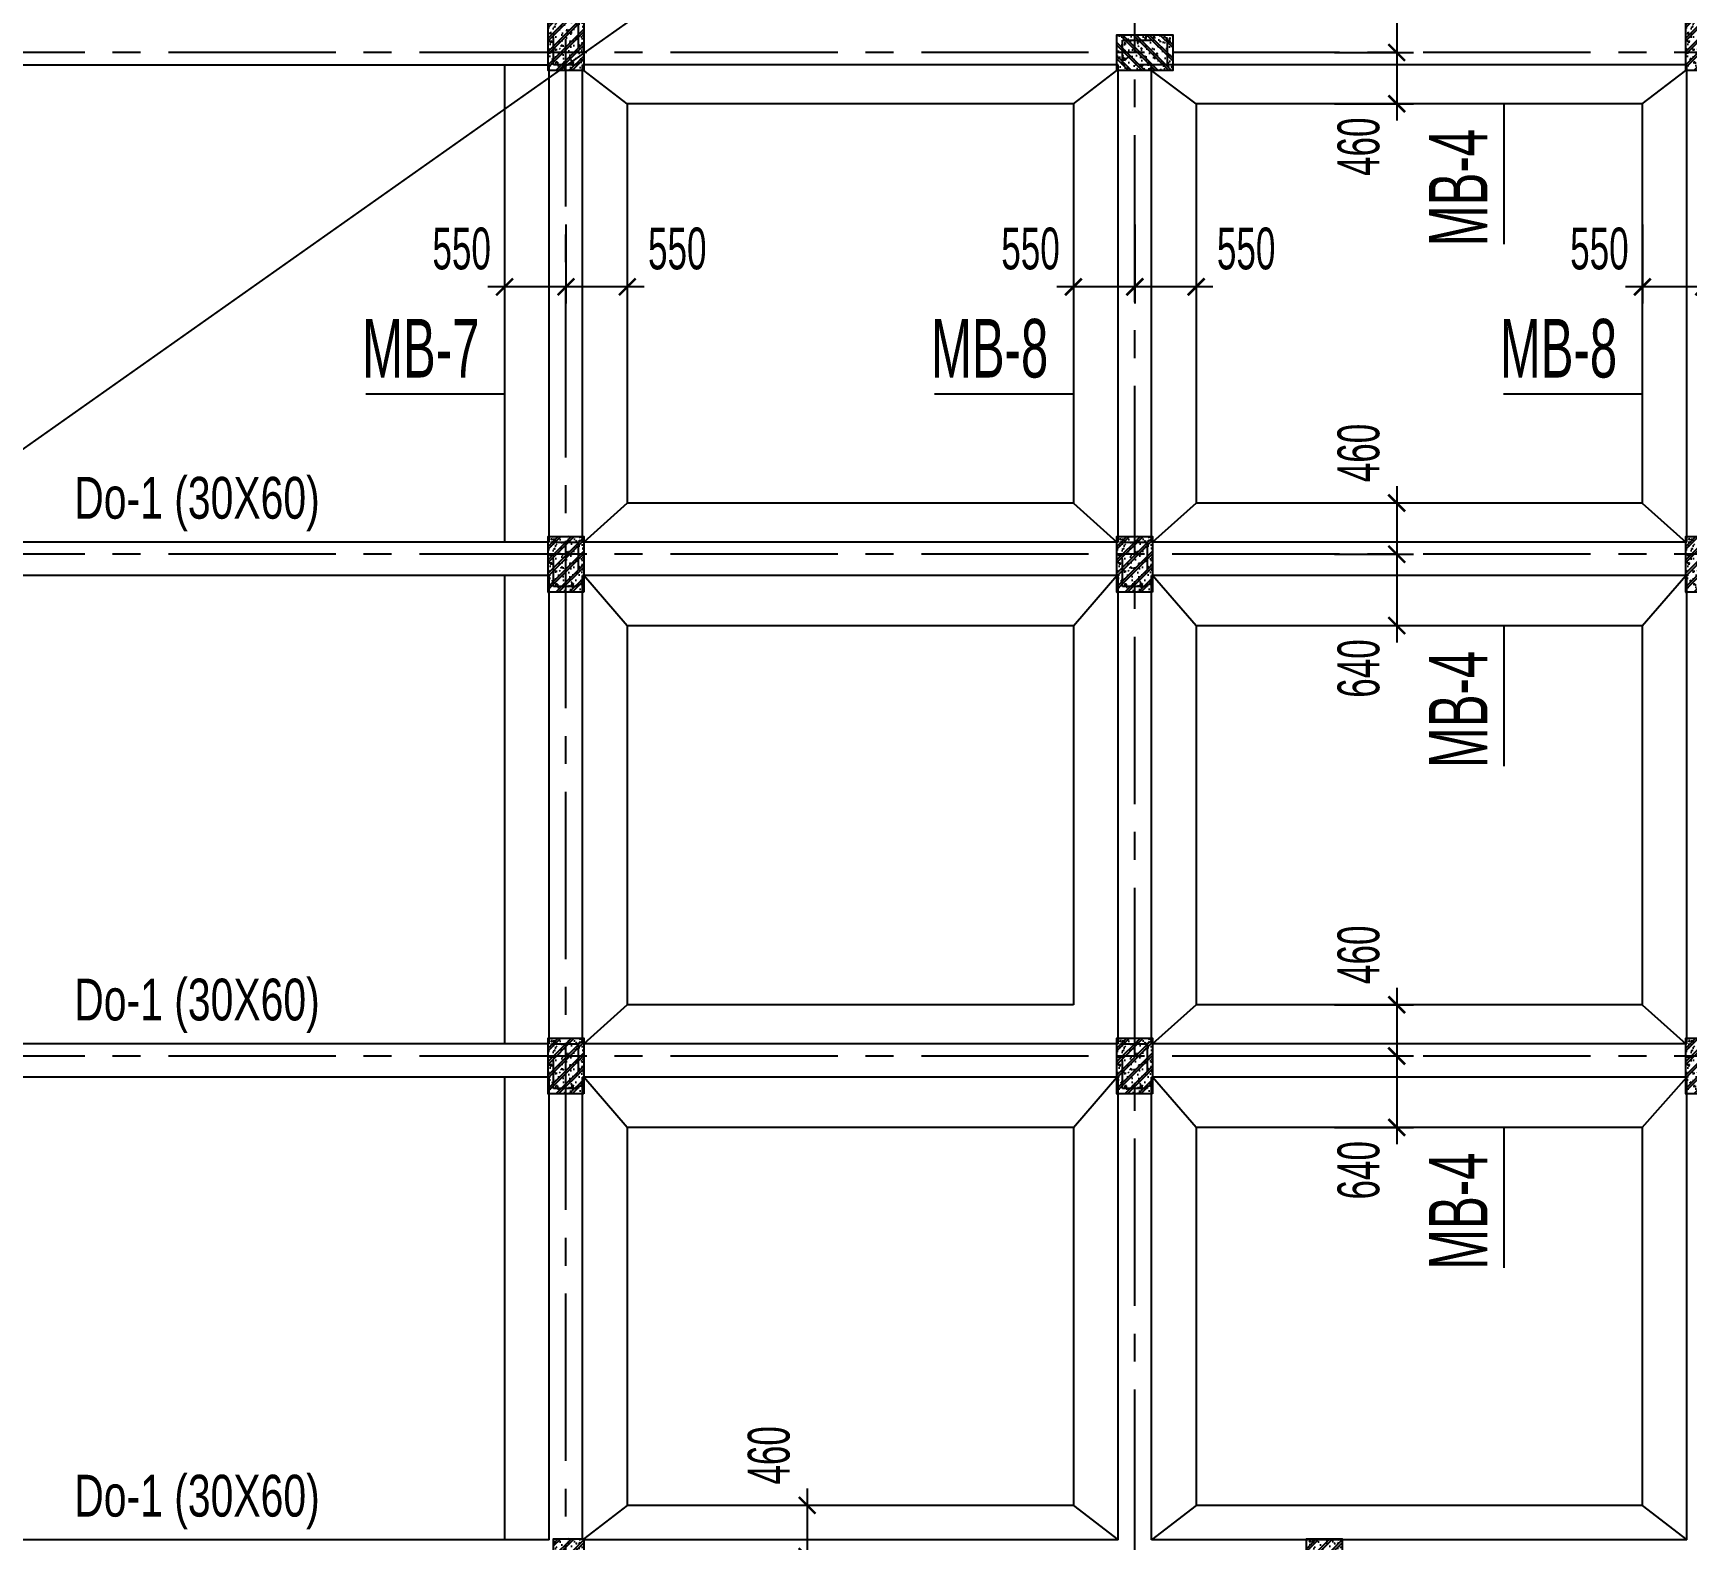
# Model space of a CAD drawing. Header units: millimetres. Extents: x 71 to 1994474, y -338610 to 1053.
# Drawn here: x 1906384 to 1921211, y -232687 to -219172 of the extents above; entities that cross this region are included whole.
import ezdxf
from ezdxf.enums import TextEntityAlignment as Align

# ---------------------------------------------------------------- set-up
doc = ezdxf.new("R2010")
doc.units = ezdxf.units.MM
doc.header["$LTSCALE"] = 1000
doc.header["$MEASUREMENT"] = 0
doc.header["$PDMODE"] = 3
doc.linetypes.add('CENTER2', pattern=[1.125, 0.75, -0.125, 0.125, -0.125])
doc.linetypes.add('HIDDEN', pattern=[0.375, 0.25, -0.125])
doc.layers.get('0').update_dxf_attribs({"linetype": 'CONTINUOUS'})
doc.layers.get('Defpoints').update_dxf_attribs({"linetype": 'CONTINUOUS'})
for name, color, linetype in [('CDC.01.AXIS', 160, 'CENTER2'), ('CDC.02.DIM', 1, 'CONTINUOUS'), ('CDC.03.BORDER', 3, 'CONTINUOUS'), ('CDC.04.HIDDEN', 8, 'HIDDEN'), ('CDC.06.TEXT', 2, 'CONTINUOUS'), ('CDC.09.COLUMN', 4, 'CONTINUOUS'), ('CDC.10.HATCH', 163, 'CONTINUOUS')]:
    doc.layers.add(name, color=color, linetype=linetype)
doc.layers.add('KCS_Plotter', color=11, linetype='CONTINUOUS', plot=False)
doc.styles.add('ARIAL', font='arial.ttf', dxfattribs={"width": 0.6})
doc.dimstyles.new('150', dxfattribs={"dimscale": 150, "dimtxt": 2.5, "dimasz": 1, "dimexe": 1, "dimexo": 0, "dimgap": 1, "dimtad": 1, "dimdec": 0, "dimdsep": 46, "dimtxsty": 'ARIAL', "dimblk": 'ARCHTICK', "dimcen": 1, "dimdle": 1, "dimclrd": 1, "dimclre": 1, "dimclrt": 2, "dimadec": 0, "dimazin": 0, "dimtfac": 0.00072, "dimtdec": 0, "dimtix": 1, "dimtmove": 2, "dimatfit": 3, "dimldrblk": 'ARCHTICK', "dimfxl": 1, "dimtolj": 1, "dimarcsym": 0})

# ---------------------------------------------------------------- blocks, each defined once
blk = doc.blocks.new('_ARCHTICK')
at = {"color": 0, "linetype": 'ByBlock', "const_width": 0.15}
blk.add_lwpolyline([(-0.5, -0.5), (0.5, 0.5)], dxfattribs=at)
blk = doc.blocks.new('*D36')
at = {"layer": 'CDC.02.DIM', "color": 1, "lineweight": -2, "transparency": 16777216}
for p, q in [((1918609, -218557), (1918609, -219497)), ((1918051, -218707), (1918759, -218707)), ((1918051, -219347), (1918759, -219347))]:
    blk.add_line(p, q, dxfattribs=at)
at = {"layer": 'Defpoints', "color": 0, "transparency": 16777216}
for p in [(1918051, -218707), (1918051, -219347), (1918609, -219347)]:
    blk.add_point(p, dxfattribs=at)
at = {"layer": 'CDC.02.DIM', "color": 1, "lineweight": -2, "transparency": 16777216, "xscale": 150, "yscale": 150, "zscale": 150}
for p, rotation in [((1918609, -218707), 90), ((1918609, -219347), 270)]:
    blk.add_blockref('_ARCHTICK', p, dxfattribs=dict(at, rotation=rotation))
at = {"layer": 'CDC.02.DIM', "color": 2, "transparency": 16777216, "insert": (1918268, -218259), "char_height": 375, "attachment_point": 5, "rotation": 90, "style": 'ARIAL'}
blk.add_mtext('\\A1;640', dxfattribs=at)
blk = doc.blocks.new('*D37')
at = {"layer": 'CDC.02.DIM', "color": 1, "lineweight": -2, "transparency": 16777216}
for p, q in [((1918609, -219197), (1918609, -219957)), ((1918051, -219347), (1918759, -219347)), ((1918051, -219807), (1918759, -219807))]:
    blk.add_line(p, q, dxfattribs=at)
at = {"layer": 'Defpoints', "color": 0, "transparency": 16777216}
for p in [(1918051, -219347), (1918051, -219807), (1918609, -219807)]:
    blk.add_point(p, dxfattribs=at)
at = {"layer": 'CDC.02.DIM', "color": 1, "lineweight": -2, "transparency": 16777216, "xscale": 150, "yscale": 150, "zscale": 150}
for p, rotation in [((1918609, -219347), 90), ((1918609, -219807), 270)]:
    blk.add_blockref('_ARCHTICK', p, dxfattribs=dict(at, rotation=rotation))
at = {"layer": 'CDC.02.DIM', "color": 2, "transparency": 16777216, "insert": (1918268, -220192), "char_height": 375, "attachment_point": 5, "rotation": 90, "style": 'ARIAL'}
blk.add_mtext('\\A1;460', dxfattribs=at)
blk = doc.blocks.new('*D38')
at = {"layer": 'CDC.02.DIM', "color": 1, "lineweight": -2, "transparency": 16777216}
for p, q in [((1918609, -223237), (1918609, -223997)), ((1918051, -223387), (1918759, -223387)), ((1918051, -223847), (1918759, -223847))]:
    blk.add_line(p, q, dxfattribs=at)
at = {"layer": 'Defpoints', "color": 0, "transparency": 16777216}
for p in [(1918051, -223387), (1918051, -223847), (1918609, -223847)]:
    blk.add_point(p, dxfattribs=at)
at = {"layer": 'CDC.02.DIM', "color": 1, "lineweight": -2, "transparency": 16777216, "xscale": 150, "yscale": 150, "zscale": 150}
for p, rotation in [((1918609, -223387), 90), ((1918609, -223847), 270)]:
    blk.add_blockref('_ARCHTICK', p, dxfattribs=dict(at, rotation=rotation))
at = {"layer": 'CDC.02.DIM', "color": 2, "transparency": 16777216, "insert": (1918268, -222939), "char_height": 375, "attachment_point": 5, "rotation": 90, "style": 'ARIAL'}
blk.add_mtext('\\A1;460', dxfattribs=at)
blk = doc.blocks.new('*D39')
at = {"layer": 'CDC.02.DIM', "color": 1, "lineweight": -2, "transparency": 16777216}
for p, q in [((1918609, -223697), (1918609, -224637)), ((1918051, -223847), (1918759, -223847)), ((1918051, -224487), (1918759, -224487))]:
    blk.add_line(p, q, dxfattribs=at)
at = {"layer": 'Defpoints', "color": 0, "transparency": 16777216}
for p in [(1918051, -223847), (1918051, -224487), (1918609, -224487)]:
    blk.add_point(p, dxfattribs=at)
at = {"layer": 'CDC.02.DIM', "color": 1, "lineweight": -2, "transparency": 16777216, "xscale": 150, "yscale": 150, "zscale": 150}
for p, rotation in [((1918609, -223847), 90), ((1918609, -224487), 270)]:
    blk.add_blockref('_ARCHTICK', p, dxfattribs=dict(at, rotation=rotation))
at = {"layer": 'CDC.02.DIM', "color": 2, "transparency": 16777216, "insert": (1918268, -224872), "char_height": 375, "attachment_point": 5, "rotation": 90, "style": 'ARIAL'}
blk.add_mtext('\\A1;640', dxfattribs=at)
blk = doc.blocks.new('*D40')
at = {"layer": 'CDC.02.DIM', "color": 1, "lineweight": -2, "transparency": 16777216}
for p, q in [((1918609, -227737), (1918609, -228497)), ((1918051, -227887), (1918759, -227887)), ((1918051, -228347), (1918759, -228347))]:
    blk.add_line(p, q, dxfattribs=at)
at = {"layer": 'Defpoints', "color": 0, "transparency": 16777216}
for p in [(1918051, -227887), (1918051, -228347), (1918609, -228347)]:
    blk.add_point(p, dxfattribs=at)
at = {"layer": 'CDC.02.DIM', "color": 1, "lineweight": -2, "transparency": 16777216, "xscale": 150, "yscale": 150, "zscale": 150}
for p, rotation in [((1918609, -227887), 90), ((1918609, -228347), 270)]:
    blk.add_blockref('_ARCHTICK', p, dxfattribs=dict(at, rotation=rotation))
at = {"layer": 'CDC.02.DIM', "color": 2, "transparency": 16777216, "insert": (1918268, -227439), "char_height": 375, "attachment_point": 5, "rotation": 90, "style": 'ARIAL'}
blk.add_mtext('\\A1;460', dxfattribs=at)
blk = doc.blocks.new('*D41')
at = {"layer": 'CDC.02.DIM', "color": 1, "lineweight": -2, "transparency": 16777216}
for p, q in [((1918609, -228197), (1918609, -229137)), ((1918051, -228347), (1918759, -228347)), ((1918051, -228987), (1918759, -228987))]:
    blk.add_line(p, q, dxfattribs=at)
at = {"layer": 'Defpoints', "color": 0, "transparency": 16777216}
for p in [(1918051, -228347), (1918051, -228987), (1918609, -228987)]:
    blk.add_point(p, dxfattribs=at)
at = {"layer": 'CDC.02.DIM', "color": 1, "lineweight": -2, "transparency": 16777216, "xscale": 150, "yscale": 150, "zscale": 150}
for p, rotation in [((1918609, -228347), 90), ((1918609, -228987), 270)]:
    blk.add_blockref('_ARCHTICK', p, dxfattribs=dict(at, rotation=rotation))
at = {"layer": 'CDC.02.DIM', "color": 2, "transparency": 16777216, "insert": (1918268, -229372), "char_height": 375, "attachment_point": 5, "rotation": 90, "style": 'ARIAL'}
blk.add_mtext('\\A1;640', dxfattribs=at)
blk = doc.blocks.new('*D42')
at = {"layer": 'CDC.02.DIM', "color": 1, "lineweight": -2, "transparency": 16777216}
for p, q in [((1913323, -232227), (1913323, -232987)), ((1912764, -232377), (1913473, -232377)), ((1912764, -232837), (1913473, -232837))]:
    blk.add_line(p, q, dxfattribs=at)
at = {"layer": 'Defpoints', "color": 0, "transparency": 16777216}
for p in [(1912764, -232377), (1912764, -232837), (1913323, -232837)]:
    blk.add_point(p, dxfattribs=at)
at = {"layer": 'CDC.02.DIM', "color": 1, "lineweight": -2, "transparency": 16777216, "xscale": 150, "yscale": 150, "zscale": 150}
for p, rotation in [((1913323, -232377), 90), ((1913323, -232837), 270)]:
    blk.add_blockref('_ARCHTICK', p, dxfattribs=dict(at, rotation=rotation))
at = {"layer": 'CDC.02.DIM', "color": 2, "transparency": 16777216, "insert": (1912981, -231929), "char_height": 375, "attachment_point": 5, "rotation": 90, "style": 'ARIAL'}
blk.add_mtext('\\A1;460', dxfattribs=at)
blk = doc.blocks.new('*D43')
at = {"layer": 'CDC.02.DIM', "color": 1, "lineweight": -2, "transparency": 16777216}
for p, q in [((1913323, -232687), (1913323, -233627)), ((1912764, -232837), (1913473, -232837)), ((1912764, -233477), (1913473, -233477))]:
    blk.add_line(p, q, dxfattribs=at)
at = {"layer": 'Defpoints', "color": 0, "transparency": 16777216}
for p in [(1912764, -232837), (1912764, -233477), (1913323, -233477)]:
    blk.add_point(p, dxfattribs=at)
at = {"layer": 'CDC.02.DIM', "color": 1, "lineweight": -2, "transparency": 16777216, "xscale": 150, "yscale": 150, "zscale": 150}
for p, rotation in [((1913323, -232837), 90), ((1913323, -233477), 270)]:
    blk.add_blockref('_ARCHTICK', p, dxfattribs=dict(at, rotation=rotation))
at = {"layer": 'CDC.02.DIM', "color": 2, "transparency": 16777216, "insert": (1912981, -233862), "char_height": 375, "attachment_point": 5, "rotation": 90, "style": 'ARIAL'}
blk.add_mtext('\\A1;640', dxfattribs=at)
blk = doc.blocks.new('*D56')
at = {"layer": 'CDC.02.DIM', "color": 1, "lineweight": -2, "transparency": 16777216}
for p, q in [((1911161, -220890), (1911161, -221599)), ((1911711, -220890), (1911711, -221599)), ((1911861, -221449), (1911011, -221449))]:
    blk.add_line(p, q, dxfattribs=at)
at = {"layer": 'Defpoints', "color": 0, "transparency": 16777216}
for p in [(1911161, -220890), (1911711, -220890), (1911161, -221449)]:
    blk.add_point(p, dxfattribs=at)
at = {"layer": 'CDC.02.DIM', "color": 1, "lineweight": -2, "transparency": 16777216, "xscale": 150, "yscale": 150, "zscale": 150, "rotation": 180}
blk.add_blockref('_ARCHTICK', (1911161, -221449), dxfattribs=at)
at = {"layer": 'CDC.02.DIM', "color": 1, "lineweight": -2, "transparency": 16777216, "xscale": 150, "yscale": 150, "zscale": 150}
blk.add_blockref('_ARCHTICK', (1911711, -221449), dxfattribs=at)
at = {"layer": 'CDC.02.DIM', "color": 2, "transparency": 16777216, "insert": (1912159, -221107), "char_height": 375, "attachment_point": 5, "style": 'ARIAL'}
blk.add_mtext('\\A1;550', dxfattribs=at)
blk = doc.blocks.new('*D57')
at = {"layer": 'CDC.02.DIM', "color": 1, "lineweight": -2, "transparency": 16777216}
for p, q in [((1910611, -220890), (1910611, -221599)), ((1911161, -220890), (1911161, -221599)), ((1911311, -221449), (1910461, -221449))]:
    blk.add_line(p, q, dxfattribs=at)
at = {"layer": 'Defpoints', "color": 0, "transparency": 16777216}
for p in [(1910611, -220890), (1911161, -220890), (1910611, -221449)]:
    blk.add_point(p, dxfattribs=at)
at = {"layer": 'CDC.02.DIM', "color": 1, "lineweight": -2, "transparency": 16777216, "xscale": 150, "yscale": 150, "zscale": 150, "rotation": 180}
blk.add_blockref('_ARCHTICK', (1910611, -221449), dxfattribs=at)
at = {"layer": 'CDC.02.DIM', "color": 1, "lineweight": -2, "transparency": 16777216, "xscale": 150, "yscale": 150, "zscale": 150}
blk.add_blockref('_ARCHTICK', (1911161, -221449), dxfattribs=at)
at = {"layer": 'CDC.02.DIM', "color": 2, "transparency": 16777216, "insert": (1910226, -221107), "char_height": 375, "attachment_point": 5, "style": 'ARIAL'}
blk.add_mtext('\\A1;550', dxfattribs=at)
blk = doc.blocks.new('*D58')
at = {"layer": 'CDC.02.DIM', "color": 1, "lineweight": -2, "transparency": 16777216}
for p, q in [((1916261, -220890), (1916261, -221599)), ((1916811, -220890), (1916811, -221599)), ((1916961, -221449), (1916111, -221449))]:
    blk.add_line(p, q, dxfattribs=at)
at = {"layer": 'Defpoints', "color": 0, "transparency": 16777216}
for p in [(1916261, -220890), (1916811, -220890), (1916261, -221449)]:
    blk.add_point(p, dxfattribs=at)
at = {"layer": 'CDC.02.DIM', "color": 1, "lineweight": -2, "transparency": 16777216, "xscale": 150, "yscale": 150, "zscale": 150, "rotation": 180}
blk.add_blockref('_ARCHTICK', (1916261, -221449), dxfattribs=at)
at = {"layer": 'CDC.02.DIM', "color": 1, "lineweight": -2, "transparency": 16777216, "xscale": 150, "yscale": 150, "zscale": 150}
blk.add_blockref('_ARCHTICK', (1916811, -221449), dxfattribs=at)
at = {"layer": 'CDC.02.DIM', "color": 2, "transparency": 16777216, "insert": (1917259, -221107), "char_height": 375, "attachment_point": 5, "style": 'ARIAL'}
blk.add_mtext('\\A1;550', dxfattribs=at)
blk = doc.blocks.new('*D59')
at = {"layer": 'CDC.02.DIM', "color": 1, "lineweight": -2, "transparency": 16777216}
for p, q in [((1915711, -220890), (1915711, -221599)), ((1916261, -220890), (1916261, -221599)), ((1916411, -221449), (1915561, -221449))]:
    blk.add_line(p, q, dxfattribs=at)
at = {"layer": 'Defpoints', "color": 0, "transparency": 16777216}
for p in [(1915711, -220890), (1916261, -220890), (1915711, -221449)]:
    blk.add_point(p, dxfattribs=at)
at = {"layer": 'CDC.02.DIM', "color": 1, "lineweight": -2, "transparency": 16777216, "xscale": 150, "yscale": 150, "zscale": 150, "rotation": 180}
blk.add_blockref('_ARCHTICK', (1915711, -221449), dxfattribs=at)
at = {"layer": 'CDC.02.DIM', "color": 1, "lineweight": -2, "transparency": 16777216, "xscale": 150, "yscale": 150, "zscale": 150}
blk.add_blockref('_ARCHTICK', (1916261, -221449), dxfattribs=at)
at = {"layer": 'CDC.02.DIM', "color": 2, "transparency": 16777216, "insert": (1915326, -221107), "char_height": 375, "attachment_point": 5, "style": 'ARIAL'}
blk.add_mtext('\\A1;550', dxfattribs=at)
blk = doc.blocks.new('*D60')
at = {"layer": 'CDC.02.DIM', "color": 1, "lineweight": -2, "transparency": 16777216}
for p, q in [((1921361, -220890), (1921361, -221599)), ((1921911, -220890), (1921911, -221599)), ((1922061, -221449), (1921211, -221449))]:
    blk.add_line(p, q, dxfattribs=at)
at = {"layer": 'Defpoints', "color": 0, "transparency": 16777216}
for p in [(1921361, -220890), (1921911, -220890), (1921361, -221449)]:
    blk.add_point(p, dxfattribs=at)
at = {"layer": 'CDC.02.DIM', "color": 1, "lineweight": -2, "transparency": 16777216, "xscale": 150, "yscale": 150, "zscale": 150, "rotation": 180}
blk.add_blockref('_ARCHTICK', (1921361, -221449), dxfattribs=at)
at = {"layer": 'CDC.02.DIM', "color": 1, "lineweight": -2, "transparency": 16777216, "xscale": 150, "yscale": 150, "zscale": 150}
blk.add_blockref('_ARCHTICK', (1921911, -221449), dxfattribs=at)
at = {"layer": 'CDC.02.DIM', "color": 2, "transparency": 16777216, "insert": (1922359, -221107), "char_height": 375, "attachment_point": 5, "style": 'ARIAL'}
blk.add_mtext('\\A1;550', dxfattribs=at)
blk = doc.blocks.new('*D61')
at = {"layer": 'CDC.02.DIM', "color": 1, "lineweight": -2, "transparency": 16777216}
for p, q in [((1920811, -220890), (1920811, -221599)), ((1921361, -220890), (1921361, -221599)), ((1921511, -221449), (1920661, -221449))]:
    blk.add_line(p, q, dxfattribs=at)
at = {"layer": 'Defpoints', "color": 0, "transparency": 16777216}
for p in [(1920811, -220890), (1921361, -220890), (1920811, -221449)]:
    blk.add_point(p, dxfattribs=at)
at = {"layer": 'CDC.02.DIM', "color": 1, "lineweight": -2, "transparency": 16777216, "xscale": 150, "yscale": 150, "zscale": 150, "rotation": 180}
blk.add_blockref('_ARCHTICK', (1920811, -221449), dxfattribs=at)
at = {"layer": 'CDC.02.DIM', "color": 1, "lineweight": -2, "transparency": 16777216, "xscale": 150, "yscale": 150, "zscale": 150}
blk.add_blockref('_ARCHTICK', (1921361, -221449), dxfattribs=at)
at = {"layer": 'CDC.02.DIM', "color": 2, "transparency": 16777216, "insert": (1920426, -221107), "char_height": 375, "attachment_point": 5, "style": 'ARIAL'}
blk.add_mtext('\\A1;550', dxfattribs=at)

msp = doc.modelspace()

# ---------------------------------------------------------------- hatches: boundary and pattern name
at = {"layer": 'CDC.10.HATCH'}
h = msp.add_hatch(dxfattribs=at)
h.set_pattern_fill('1BETONG2-BOP', color=256, scale=20, angle=90, style=0, pattern_type=2)
h.set_pattern_definition([(140, (25622.73, -375305.18), (12.550427, 143.4520365), [15, -165]), (85, (25622.73, -375305.18), (-150.438427, -27.750267), [12, -132]), (190.4514, (25623.78, -375293.22), (-137.887908, 115.701876), [12.748038, -140.228422]), (136.1842, (25582.73, -375305.18), (33.103803, 213.44821), [22.5, -247.5]), (186.6356, (25585.49, -375287.39), (-194.823574, 186.93254), [19.122058, -210.3426]), (81.1842, (25582.73, -375305.18), (-194.82372, 186.93239), [18, -198]), (111, (25592.73, -375285.18), (80.523778, 119.3814104), [15, -165]), (316, (25592.73, -375285.18), (73.107962, 134.376424), [12, -132]), (161.4514, (25599.44, -375275.23), (-64.506099, 168.044526), [12.748038, -140.228422]), (157.5, (25622.73, -375305.175), (-58.8748924, -31.1832367), [0, -130.4, 0, -134, 0, -132.5]), (94.5, (25622.73, -375305.175), (-76.0206377, 56.6701848), [0, -76.4, 0, -127.4, 0, -50.5]), (57.5, (25622.73, -375349.775), (4.5109743, 106.7644872), [0, -50, 0, -156, 0, -207]), (47.5, (25622.73, -375369.775), (-20.0209965, 116.637234), [0, -65, 0, -103.6, 0, -147]), (45, (25622.73, -375305.175), (-60.1040764, 60.1040764), []), (45, (25598.23, -375305.175), (-60.1040764, 60.1040764), [])])
h.paths.add_polyline_path([(1911320.5, -219007.5), (1911000.5, -219007.5), (1911000.5, -219507.5), (1911320.5, -219507.5)])
h = msp.add_hatch(dxfattribs=at)
h.set_pattern_fill('1BETONG2-BOP', color=256, scale=20, angle=90, style=0, pattern_type=2)
h.set_pattern_definition([(140, (35822.73, -375305.18), (12.550427, 143.4520365), [15, -165]), (85, (35822.73, -375305.18), (-150.438427, -27.750267), [12, -132]), (190.4514, (35823.78, -375293.22), (-137.887908, 115.701876), [12.748038, -140.228422]), (136.1842, (35782.73, -375305.18), (33.103803, 213.44821), [22.5, -247.5]), (186.6356, (35785.49, -375287.39), (-194.823574, 186.93254), [19.122058, -210.3426]), (81.1842, (35782.73, -375305.18), (-194.82372, 186.93239), [18, -198]), (111, (35792.73, -375285.18), (80.523778, 119.3814104), [15, -165]), (316, (35792.73, -375285.18), (73.107962, 134.376424), [12, -132]), (161.4514, (35799.44, -375275.23), (-64.506099, 168.044526), [12.748038, -140.228422]), (157.5, (35822.73, -375305.175), (-58.8748924, -31.1832367), [0, -130.4, 0, -134, 0, -132.5]), (94.5, (35822.73, -375305.175), (-76.0206377, 56.6701848), [0, -76.4, 0, -127.4, 0, -50.5]), (57.5, (35822.73, -375349.775), (4.5109743, 106.7644872), [0, -50, 0, -156, 0, -207]), (47.5, (35822.73, -375369.775), (-20.0209965, 116.637234), [0, -65, 0, -103.6, 0, -147]), (45, (35822.73, -375305.175), (-60.1040764, 60.1040764), []), (45, (35798.23, -375305.175), (-60.1040764, 60.1040764), [])])
h.paths.add_polyline_path([(1921520.5, -219007.5), (1921200.5, -219007.5), (1921200.5, -219507.5), (1921520.5, -219507.5)])
h = msp.add_hatch(dxfattribs=at)
h.set_pattern_fill('1BETONG2-BOP', color=256, scale=20, style=0, pattern_type=2)
h.set_pattern_definition([(50, (1760302.83, 1666190.33), (143.4520365, -12.550427), [15, -165]), (355, (1760302.83, 1666190.33), (-27.750267, 150.438427), [12, -132]), (100.4514, (1760314.79, 1666189.28), (115.701876, 137.887908), [12.748038, -140.228422]), (46.1842, (1760302.83, 1666230.33), (213.44821, -33.103803), [22.5, -247.5]), (96.6356, (1760320.62, 1666227.57), (186.93254, 194.823574), [19.122058, -210.3426]), (351.1842, (1760302.83, 1666230.33), (186.93239, 194.82372), [18, -198]), (21, (1760322.83, 1666220.33), (119.3814104, -80.523778), [15, -165]), (226, (1760322.83, 1666220.33), (134.376424, -73.107962), [12, -132]), (71.4514, (1760332.78, 1666213.62), (168.044526, 64.506099), [12.748038, -140.228422]), (67.5, (1760302.834, 1666190.327), (-31.1832367, 58.8748924), [0, -130.4, 0, -134, 0, -132.5]), (4.5, (1760302.834, 1666190.33), (56.6701848, 76.0206377), [0, -76.4, 0, -127.4, 0, -50.5]), (327.5, (1760258.234, 1666190.33), (106.7644872, -4.5109743), [0, -50, 0, -156, 0, -207]), (317.5, (1760238.23, 1666190.33), (116.637234, 20.0209965), [0, -65, 0, -103.6, 0, -147]), (315, (1760302.83, 1666190.33), (60.1040764, 60.1040764), []), (315, (1760302.83, 1666214.83), (60.1040764, 60.1040764), [])])
h.paths.add_polyline_path([(1916600.5, -219507.5), (1916600.5, -219187.5), (1916100.5, -219187.5), (1916100.5, -219507.5)])
h = msp.add_hatch(dxfattribs=at)
h.set_pattern_fill('1BETONG2-BOP', color=256, scale=20, angle=90, style=0, pattern_type=2)
h.set_pattern_definition([(140, (25622.73, -379985.18), (12.550427, 143.4520365), [15, -165]), (85, (25622.73, -379985.18), (-150.438427, -27.750267), [12, -132]), (190.4514, (25623.78, -379973.22), (-137.887908, 115.701876), [12.748038, -140.228422]), (136.1842, (25582.73, -379985.18), (33.103803, 213.44821), [22.5, -247.5]), (186.6356, (25585.49, -379967.39), (-194.823574, 186.93254), [19.122058, -210.3426]), (81.1842, (25582.73, -379985.18), (-194.82372, 186.93239), [18, -198]), (111, (25592.73, -379965.18), (80.523778, 119.3814104), [15, -165]), (316, (25592.73, -379965.18), (73.107962, 134.376424), [12, -132]), (161.4514, (25599.44, -379955.23), (-64.506099, 168.044526), [12.748038, -140.228422]), (157.5, (25622.73, -379985.175), (-58.8748924, -31.1832367), [0, -130.4, 0, -134, 0, -132.5]), (94.5, (25622.73, -379985.175), (-76.0206377, 56.6701848), [0, -76.4, 0, -127.4, 0, -50.5]), (57.5, (25622.73, -380029.775), (4.5109743, 106.7644872), [0, -50, 0, -156, 0, -207]), (47.5, (25622.73, -380049.775), (-20.0209965, 116.637234), [0, -65, 0, -103.6, 0, -147]), (45, (25622.73, -379985.175), (-60.1040764, 60.1040764), []), (45, (25598.23, -379985.175), (-60.1040764, 60.1040764), [])])
h.paths.add_polyline_path([(1911320.5, -223687.5), (1911000.5, -223687.5), (1911000.5, -224187.5), (1911320.5, -224187.5)])
h = msp.add_hatch(dxfattribs=at)
h.set_pattern_fill('1BETONG2-BOP', color=256, scale=20, angle=90, style=0, pattern_type=2)
h.set_pattern_definition([(140, (30722.73, -379985.18), (12.550427, 143.4520365), [15, -165]), (85, (30722.73, -379985.18), (-150.438427, -27.750267), [12, -132]), (190.4514, (30723.78, -379973.22), (-137.887908, 115.701876), [12.748038, -140.228422]), (136.1842, (30682.73, -379985.18), (33.103803, 213.44821), [22.5, -247.5]), (186.6356, (30685.49, -379967.39), (-194.823574, 186.93254), [19.122058, -210.3426]), (81.1842, (30682.73, -379985.18), (-194.82372, 186.93239), [18, -198]), (111, (30692.73, -379965.18), (80.523778, 119.3814104), [15, -165]), (316, (30692.73, -379965.18), (73.107962, 134.376424), [12, -132]), (161.4514, (30699.44, -379955.23), (-64.506099, 168.044526), [12.748038, -140.228422]), (157.5, (30722.73, -379985.175), (-58.8748924, -31.1832367), [0, -130.4, 0, -134, 0, -132.5]), (94.5, (30722.73, -379985.175), (-76.0206377, 56.6701848), [0, -76.4, 0, -127.4, 0, -50.5]), (57.5, (30722.73, -380029.775), (4.5109743, 106.7644872), [0, -50, 0, -156, 0, -207]), (47.5, (30722.73, -380049.775), (-20.0209965, 116.637234), [0, -65, 0, -103.6, 0, -147]), (45, (30722.73, -379985.175), (-60.1040764, 60.1040764), []), (45, (30698.23, -379985.175), (-60.1040764, 60.1040764), [])])
h.paths.add_polyline_path([(1916420.5, -223687.5), (1916100.5, -223687.5), (1916100.5, -224187.5), (1916420.5, -224187.5)])
h = msp.add_hatch(dxfattribs=at)
h.set_pattern_fill('1BETONG2-BOP', color=256, scale=20, angle=90, style=0, pattern_type=2)
h.set_pattern_definition([(140, (35822.73, -379985.18), (12.550427, 143.4520365), [15, -165]), (85, (35822.73, -379985.18), (-150.438427, -27.750267), [12, -132]), (190.4514, (35823.78, -379973.22), (-137.887908, 115.701876), [12.748038, -140.228422]), (136.1842, (35782.73, -379985.18), (33.103803, 213.44821), [22.5, -247.5]), (186.6356, (35785.49, -379967.39), (-194.823574, 186.93254), [19.122058, -210.3426]), (81.1842, (35782.73, -379985.18), (-194.82372, 186.93239), [18, -198]), (111, (35792.73, -379965.18), (80.523778, 119.3814104), [15, -165]), (316, (35792.73, -379965.18), (73.107962, 134.376424), [12, -132]), (161.4514, (35799.44, -379955.23), (-64.506099, 168.044526), [12.748038, -140.228422]), (157.5, (35822.73, -379985.175), (-58.8748924, -31.1832367), [0, -130.4, 0, -134, 0, -132.5]), (94.5, (35822.73, -379985.175), (-76.0206377, 56.6701848), [0, -76.4, 0, -127.4, 0, -50.5]), (57.5, (35822.73, -380029.775), (4.5109743, 106.7644872), [0, -50, 0, -156, 0, -207]), (47.5, (35822.73, -380049.775), (-20.0209965, 116.637234), [0, -65, 0, -103.6, 0, -147]), (45, (35822.73, -379985.175), (-60.1040764, 60.1040764), []), (45, (35798.23, -379985.175), (-60.1040764, 60.1040764), [])])
h.paths.add_polyline_path([(1921520.5, -223687.5), (1921200.5, -223687.5), (1921200.5, -224187.5), (1921520.5, -224187.5)])
h = msp.add_hatch(dxfattribs=at)
h.set_pattern_fill('1BETONG2-BOP', color=256, scale=20, angle=90, style=0, pattern_type=2)
h.set_pattern_definition([(140, (25622.73, -384485.18), (12.550427, 143.4520365), [15, -165]), (85, (25622.73, -384485.18), (-150.438427, -27.750267), [12, -132]), (190.4514, (25623.78, -384473.22), (-137.887908, 115.701876), [12.748038, -140.228422]), (136.1842, (25582.73, -384485.18), (33.103803, 213.44821), [22.5, -247.5]), (186.6356, (25585.49, -384467.39), (-194.823574, 186.93254), [19.122058, -210.3426]), (81.1842, (25582.73, -384485.18), (-194.82372, 186.93239), [18, -198]), (111, (25592.73, -384465.18), (80.523778, 119.3814104), [15, -165]), (316, (25592.73, -384465.18), (73.107962, 134.376424), [12, -132]), (161.4514, (25599.44, -384455.23), (-64.506099, 168.044526), [12.748038, -140.228422]), (157.5, (25622.73, -384485.175), (-58.8748924, -31.1832367), [0, -130.4, 0, -134, 0, -132.5]), (94.5, (25622.73, -384485.175), (-76.0206377, 56.6701848), [0, -76.4, 0, -127.4, 0, -50.5]), (57.5, (25622.73, -384529.775), (4.5109743, 106.7644872), [0, -50, 0, -156, 0, -207]), (47.5, (25622.73, -384549.775), (-20.0209965, 116.637234), [0, -65, 0, -103.6, 0, -147]), (45, (25622.73, -384485.175), (-60.1040764, 60.1040764), []), (45, (25598.23, -384485.175), (-60.1040764, 60.1040764), [])])
h.paths.add_polyline_path([(1911320.5, -228187.5), (1911000.5, -228187.5), (1911000.5, -228687.5), (1911320.5, -228687.5)])
h = msp.add_hatch(dxfattribs=at)
h.set_pattern_fill('1BETONG2-BOP', color=256, scale=20, angle=90, style=0, pattern_type=2)
h.set_pattern_definition([(140, (30722.73, -384485.18), (12.550427, 143.4520365), [15, -165]), (85, (30722.73, -384485.18), (-150.438427, -27.750267), [12, -132]), (190.4514, (30723.78, -384473.22), (-137.887908, 115.701876), [12.748038, -140.228422]), (136.1842, (30682.73, -384485.18), (33.103803, 213.44821), [22.5, -247.5]), (186.6356, (30685.49, -384467.39), (-194.823574, 186.93254), [19.122058, -210.3426]), (81.1842, (30682.73, -384485.18), (-194.82372, 186.93239), [18, -198]), (111, (30692.73, -384465.18), (80.523778, 119.3814104), [15, -165]), (316, (30692.73, -384465.18), (73.107962, 134.376424), [12, -132]), (161.4514, (30699.44, -384455.23), (-64.506099, 168.044526), [12.748038, -140.228422]), (157.5, (30722.73, -384485.175), (-58.8748924, -31.1832367), [0, -130.4, 0, -134, 0, -132.5]), (94.5, (30722.73, -384485.175), (-76.0206377, 56.6701848), [0, -76.4, 0, -127.4, 0, -50.5]), (57.5, (30722.73, -384529.775), (4.5109743, 106.7644872), [0, -50, 0, -156, 0, -207]), (47.5, (30722.73, -384549.775), (-20.0209965, 116.637234), [0, -65, 0, -103.6, 0, -147]), (45, (30722.73, -384485.175), (-60.1040764, 60.1040764), []), (45, (30698.23, -384485.175), (-60.1040764, 60.1040764), [])])
h.paths.add_polyline_path([(1916420.5, -228187.5), (1916100.5, -228187.5), (1916100.5, -228687.5), (1916420.5, -228687.5)])
h = msp.add_hatch(dxfattribs=at)
h.set_pattern_fill('1BETONG2-BOP', color=256, scale=20, angle=90, style=0, pattern_type=2)
h.set_pattern_definition([(140, (35822.73, -384485.18), (12.550427, 143.4520365), [15, -165]), (85, (35822.73, -384485.18), (-150.438427, -27.750267), [12, -132]), (190.4514, (35823.78, -384473.22), (-137.887908, 115.701876), [12.748038, -140.228422]), (136.1842, (35782.73, -384485.18), (33.103803, 213.44821), [22.5, -247.5]), (186.6356, (35785.49, -384467.39), (-194.823574, 186.93254), [19.122058, -210.3426]), (81.1842, (35782.73, -384485.18), (-194.82372, 186.93239), [18, -198]), (111, (35792.73, -384465.18), (80.523778, 119.3814104), [15, -165]), (316, (35792.73, -384465.18), (73.107962, 134.376424), [12, -132]), (161.4514, (35799.44, -384455.23), (-64.506099, 168.044526), [12.748038, -140.228422]), (157.5, (35822.73, -384485.175), (-58.8748924, -31.1832367), [0, -130.4, 0, -134, 0, -132.5]), (94.5, (35822.73, -384485.175), (-76.0206377, 56.6701848), [0, -76.4, 0, -127.4, 0, -50.5]), (57.5, (35822.73, -384529.775), (4.5109743, 106.7644872), [0, -50, 0, -156, 0, -207]), (47.5, (35822.73, -384549.775), (-20.0209965, 116.637234), [0, -65, 0, -103.6, 0, -147]), (45, (35822.73, -384485.175), (-60.1040764, 60.1040764), []), (45, (35798.23, -384485.175), (-60.1040764, 60.1040764), [])])
h.paths.add_polyline_path([(1921520.5, -228187.5), (1921200.5, -228187.5), (1921200.5, -228687.5), (1921520.5, -228687.5)])
h = msp.add_hatch(dxfattribs=at)
h.set_pattern_fill('1BETONG2-BOP', color=256, scale=20, angle=90, style=0, pattern_type=2)
h.set_pattern_definition([(140, (25622.73, -388975.18), (12.550427, 143.4520365), [15, -165]), (85, (25622.73, -388975.18), (-150.438427, -27.750267), [12, -132]), (190.4514, (25623.78, -388963.22), (-137.887908, 115.701876), [12.748038, -140.228422]), (136.1842, (25582.73, -388975.18), (33.103803, 213.44821), [22.5, -247.5]), (186.6356, (25585.49, -388957.39), (-194.823574, 186.93254), [19.122058, -210.3426]), (81.1842, (25582.73, -388975.18), (-194.82372, 186.93239), [18, -198]), (111, (25592.73, -388955.18), (80.523778, 119.3814104), [15, -165]), (316, (25592.73, -388955.18), (73.107962, 134.376424), [12, -132]), (161.4514, (25599.44, -388945.23), (-64.506099, 168.044526), [12.748038, -140.228422]), (157.5, (25622.73, -388975.175), (-58.8748924, -31.1832367), [0, -130.4, 0, -134, 0, -132.5]), (94.5, (25622.73, -388975.175), (-76.0206377, 56.6701848), [0, -76.4, 0, -127.4, 0, -50.5]), (57.5, (25622.73, -389019.775), (4.5109743, 106.7644872), [0, -50, 0, -156, 0, -207]), (47.5, (25622.73, -389039.775), (-20.0209965, 116.637234), [0, -65, 0, -103.6, 0, -147]), (45, (25622.73, -388975.175), (-60.1040764, 60.1040764), []), (45, (25598.23, -388975.175), (-60.1040764, 60.1040764), [])])
h.paths.add_polyline_path([(1911050.5, -232677.5), (1911050.5, -233177.5), (1911320.5, -233177.5), (1911320.5, -232677.5)])
h = msp.add_hatch(dxfattribs=at)
h.set_pattern_fill('1BETONG2-BOP', color=256, scale=20, angle=90, style=0, pattern_type=2)
h.set_pattern_definition([(140, (32422.73, -388975.18), (12.550427, 143.4520365), [15, -165]), (85, (32422.73, -388975.18), (-150.438427, -27.750267), [12, -132]), (190.4514, (32423.78, -388963.22), (-137.887908, 115.701876), [12.748038, -140.228422]), (136.1842, (32382.73, -388975.18), (33.103803, 213.44821), [22.5, -247.5]), (186.6356, (32385.49, -388957.39), (-194.823574, 186.93254), [19.122058, -210.3426]), (81.1842, (32382.73, -388975.18), (-194.82372, 186.93239), [18, -198]), (111, (32392.73, -388955.18), (80.523778, 119.3814104), [15, -165]), (316, (32392.73, -388955.18), (73.107962, 134.376424), [12, -132]), (161.4514, (32399.44, -388945.23), (-64.506099, 168.044526), [12.748038, -140.228422]), (157.5, (32422.73, -388975.175), (-58.8748924, -31.1832367), [0, -130.4, 0, -134, 0, -132.5]), (94.5, (32422.73, -388975.175), (-76.0206377, 56.6701848), [0, -76.4, 0, -127.4, 0, -50.5]), (57.5, (32422.73, -389019.775), (4.5109743, 106.7644872), [0, -50, 0, -156, 0, -207]), (47.5, (32422.73, -389039.775), (-20.0209965, 116.637234), [0, -65, 0, -103.6, 0, -147]), (45, (32422.73, -388975.175), (-60.1040764, 60.1040764), []), (45, (32398.23, -388975.175), (-60.1040764, 60.1040764), [])])
h.paths.add_polyline_path([(1918120.5, -232677.5), (1917800.5, -232677.5), (1917800.5, -233177.5), (1918120.5, -233177.5)])

# ---------------------------------------------------------------- linework, layer by layer
at = {"layer": 'CDC.01.AXIS', "ltscale": 2}
for p, q in [((1911160.5, -236477.9), (1911160.5, -213839.1)), ((1916260.5, -232837.5), (1916260.5, -213839.1)), ((1933847, -219347.5), (1881690.1, -219347.5)), ((1933847, -223847.5), (1881690.1, -223847.5)), ((1933847, -228347.5), (1881690.1, -228347.5))]:
    msp.add_line(p, q, dxfattribs=at)
at = {"layer": 'CDC.02.DIM'}
for p, q in [((1919570.4, -219807.5), (1919570.4, -221067.2)), ((1910610.5, -222409.9), (1909365.6, -222409.9)), ((1915710.5, -222409.9), (1914465.6, -222409.9)), ((1920810.5, -222409.9), (1919565.6, -222409.9)), ((1919570.4, -224487.5), (1919570.4, -225747.2)), ((1919570.4, -228987.5), (1919570.4, -230247.2))]:
    msp.add_line(p, q, dxfattribs=at)
at = {"layer": 'CDC.03.BORDER'}
for p, q in [((1904710.5, -219457.5), (1911010.5, -219457.5)), ((1910610.5, -219457.5), (1910610.5, -223737.5)), ((1911010.5, -223737.5), (1911010.5, -219457.5)), ((1911310.5, -223737.5), (1911310.5, -219457.5)), ((1916110.5, -219457.5), (1911310.5, -219457.5)), ((1911710.5, -219807.5), (1911320.5, -219507.5)), ((1915710.5, -219807.5), (1916100.5, -219507.5)), ((1916110.5, -223737.5), (1916110.5, -219457.5)), ((1916410.5, -223737.5), (1916410.5, -219457.5)), ((1921210.5, -219457.5), (1916410.5, -219457.5)), ((1916810.5, -219807.5), (1916410.5, -219507.5)), ((1920810.5, -219807.5), (1921200.5, -219507.5)), ((1921210.5, -223737.5), (1921210.5, -219457.5)), ((1915710.5, -219807.5), (1911710.5, -219807.5)), ((1911710.5, -219807.5), (1911710.5, -223387.5)), ((1915710.5, -219807.5), (1915710.5, -223387.5)), ((1916810.5, -219807.5), (1916810.5, -223387.5)), ((1920810.5, -219807.5), (1916810.5, -219807.5)), ((1920810.5, -219807.5), (1920810.5, -223387.5)), ((1911710.5, -223387.5), (1911320.5, -223737.5)), ((1915710.5, -223387.5), (1911710.5, -223387.5)), ((1915710.5, -223387.5), (1916100.5, -223737.5)), ((1916810.5, -223387.5), (1916420.5, -223737.5)), ((1920810.5, -223387.5), (1916810.5, -223387.5)), ((1920810.5, -223387.5), (1921200.5, -223737.5)), ((1911010.5, -223737.5), (1904710.5, -223737.5)), ((1916110.5, -223737.5), (1911310.5, -223737.5)), ((1921210.5, -223737.5), (1916410.5, -223737.5)), ((1911010.5, -224037.5), (1904710.5, -224037.5)), ((1910610.5, -224037.5), (1910610.5, -228237.5)), ((1911010.5, -228237.5), (1911010.5, -224037.5)), ((1911310.5, -228237.5), (1911310.5, -224037.5)), ((1916110.5, -224037.5), (1911310.5, -224037.5)), ((1911710.5, -224487.5), (1911320.5, -224037.5)), ((1915710.5, -224487.5), (1916100.5, -224037.5)), ((1916110.5, -228237.5), (1916110.5, -224037.5)), ((1916410.5, -228237.5), (1916410.5, -224037.5)), ((1921210.5, -224037.5), (1916410.5, -224037.5)), ((1916810.5, -224487.5), (1916420.5, -224037.5)), ((1920810.5, -224487.5), (1921200.5, -224037.5)), ((1921210.5, -228237.5), (1921210.5, -224037.5)), ((1915710.5, -224487.5), (1911710.5, -224487.5)), ((1911710.5, -224487.5), (1911710.5, -227887.5)), ((1915710.5, -224487.5), (1915710.5, -227887.5)), ((1916810.5, -224487.5), (1916810.5, -227887.5)), ((1920810.5, -224487.5), (1916810.5, -224487.5)), ((1920810.5, -224487.5), (1920810.5, -227887.5)), ((1911710.5, -227887.5), (1911320.5, -228237.5)), ((1915710.5, -227887.5), (1911710.5, -227887.5)), ((1916810.5, -227887.5), (1916420.5, -228237.5)), ((1920810.5, -227887.5), (1916810.5, -227887.5)), ((1920810.5, -227887.5), (1921200.5, -228237.5)), ((1911010.5, -228237.5), (1904710.5, -228237.5)), ((1916110.5, -228237.5), (1911310.5, -228237.5)), ((1921210.5, -228237.5), (1916410.5, -228237.5)), ((1911010.5, -228537.5), (1904710.5, -228537.5)), ((1910610.5, -228537.5), (1910610.5, -232687.5)), ((1911010.5, -232687.5), (1911010.5, -228537.5)), ((1911310.5, -232687.5), (1911310.5, -228537.5)), ((1916110.5, -228537.5), (1911310.5, -228537.5)), ((1911710.5, -228987.5), (1911320.5, -228537.5)), ((1915710.5, -228987.5), (1916100.5, -228537.5)), ((1916110.5, -232687.5), (1916110.5, -228537.5)), ((1916410.5, -232687.5), (1916410.5, -228537.5)), ((1921210.5, -228537.5), (1916410.5, -228537.5)), ((1916810.5, -228987.5), (1916420.5, -228537.5)), ((1920810.5, -228987.5), (1921210.5, -228537.5)), ((1921210.5, -232687.5), (1921210.5, -228537.5)), ((1915710.5, -228987.5), (1911710.5, -228987.5)), ((1911710.5, -228987.5), (1911710.5, -232377.5)), ((1915710.5, -228987.5), (1915710.5, -232377.5)), ((1916810.5, -228987.5), (1916810.5, -232377.5)), ((1920810.5, -228987.5), (1916810.5, -228987.5)), ((1920810.5, -228987.5), (1920810.5, -232377.5)), ((1911710.5, -232377.5), (1911320.5, -232677.5)), ((1915710.5, -232377.5), (1911710.5, -232377.5)), ((1915710.5, -232377.5), (1916110.5, -232687.5)), ((1916810.5, -232377.5), (1916410.5, -232687.5)), ((1920810.5, -232377.5), (1916810.5, -232377.5)), ((1920810.5, -232377.5), (1921210.5, -232687.5)), ((1911010.5, -232687.5), (1904710.5, -232687.5)), ((1916110.5, -232687.5), (1911310.5, -232687.5)), ((1921210.5, -232687.5), (1916410.5, -232687.5))]:
    msp.add_line(p, q, dxfattribs=at)
at = {"layer": 'CDC.04.HIDDEN'}
for points in [[(1911270.5, -219457.5), (1911050.5, -219457.5), (1911050.5, -219057.5), (1911270.5, -219057.5)], [(1916150.5, -219457.5), (1916150.5, -219237.5), (1916550.5, -219237.5), (1916550.5, -219457.5)], [(1911270.5, -224137.5), (1911050.5, -224137.5), (1911050.5, -223737.5), (1911270.5, -223737.5)], [(1916370.5, -224137.5), (1916150.5, -224137.5), (1916150.5, -223737.5), (1916370.5, -223737.5)], [(1911270.5, -228637.5), (1911050.5, -228637.5), (1911050.5, -228237.5), (1911270.5, -228237.5)], [(1916370.5, -228637.5), (1916150.5, -228637.5), (1916150.5, -228237.5), (1916370.5, -228237.5)]]:
    msp.add_lwpolyline(points, close=True, dxfattribs=at)
at = {"layer": 'CDC.09.COLUMN'}
for points in [[(1911320.5, -219507.5), (1911000.5, -219507.5), (1911000.5, -219007.5), (1911320.5, -219007.5)], [(1921520.5, -219507.5), (1921200.5, -219507.5), (1921200.5, -219007.5), (1921520.5, -219007.5)], [(1916100.5, -219507.5), (1916100.5, -219187.5), (1916600.5, -219187.5), (1916600.5, -219507.5)], [(1911320.5, -224187.5), (1911000.5, -224187.5), (1911000.5, -223687.5), (1911320.5, -223687.5)], [(1916420.5, -224187.5), (1916100.5, -224187.5), (1916100.5, -223687.5), (1916420.5, -223687.5)], [(1921520.5, -224187.5), (1921200.5, -224187.5), (1921200.5, -223687.5), (1921520.5, -223687.5)], [(1911320.5, -228687.5), (1911000.5, -228687.5), (1911000.5, -228187.5), (1911320.5, -228187.5)], [(1916420.5, -228687.5), (1916100.5, -228687.5), (1916100.5, -228187.5), (1916420.5, -228187.5)], [(1921520.5, -228687.5), (1921200.5, -228687.5), (1921200.5, -228187.5), (1921520.5, -228187.5)], [(1911320.5, -233177.5), (1911050.5, -233177.5), (1911050.5, -232677.5), (1911320.5, -232677.5)], [(1918120.5, -233177.5), (1917800.5, -233177.5), (1917800.5, -232677.5), (1918120.5, -232677.5)]]:
    msp.add_lwpolyline(points, close=True, dxfattribs=at)
at = {"layer": 'KCS_Plotter'}
msp.add_line((1868473.8, -249616.3), (1994473.8, -160622.2), dxfattribs=at)

# ---------------------------------------------------------------- texts
at = {"layer": 'CDC.06.TEXT', "style": 'ARIAL', "width": 0.6}
for p in [(1919422.2, -221084.3), (1919422.2, -225764.3), (1919422.2, -230264.3)]:
    msp.add_text('MB-4', height=525, rotation=90, dxfattribs=at).set_placement(p)
for s, p in [('MB-7', (1909333.7, -222261.7)), ('MB-8', (1914433.7, -222261.7)), ('MB-8', (1919533.7, -222261.7))]:
    msp.add_text(s, height=525, dxfattribs=at).set_placement(p)
at = {"layer": 'CDC.06.TEXT', "style": 'ARIAL', "width": 0.7}
for p in [(1907853.2, -223340.6), (1907853.2, -227840.6), (1907853.2, -232290.6)]:
    msp.add_text('Do-1 (30X60)', height=375, dxfattribs=at).set_placement(p, align=Align.MIDDLE_CENTER)

# ---------------------------------------------------------------- dimensions: what is measured, and where the dimension line sits
at = {"layer": 'CDC.02.DIM'}
for base, p1, p2, picture, middle in [((1918609.1, -219347.5), (1918050.6, -218707.5), (1918050.6, -219347.5), '*D36', (1918267.6, -218259.2)), ((1918609.1, -219807.5), (1918050.6, -219347.5), (1918050.6, -219807.5), '*D37', (1918267.6, -220191.5)), ((1918609.1, -223847.5), (1918050.6, -223387.5), (1918050.6, -223847.5), '*D38', (1918267.6, -222939.2)), ((1918609.1, -224487.5), (1918050.6, -223847.5), (1918050.6, -224487.5), '*D39', (1918267.6, -224871.5)), ((1918609.1, -228347.5), (1918050.6, -227887.5), (1918050.6, -228347.5), '*D40', (1918267.6, -227439.2)), ((1918609.1, -228987.5), (1918050.6, -228347.5), (1918050.6, -228987.5), '*D41', (1918267.6, -229371.5)), ((1913322.7, -232837.5), (1912764.2, -232377.5), (1912764.2, -232837.5), '*D42', (1912981.3, -231929.2)), ((1913322.7, -233477.5), (1912764.2, -232837.5), (1912764.2, -233477.5), '*D43', (1912981.3, -233861.5))]:
    dim = msp.add_linear_dim(base=base, p1=p1, p2=p2, angle=90, dimstyle='150', dxfattribs=at)
    dim.commit()
    dim.dimension.update_dxf_attribs({"geometry": picture, "text_midpoint": middle, "dimtype": 160})
for base, p1, p2, picture, middle in [((1910610.5, -221448.6), (1911160.5, -220890.1), (1910610.5, -220890.1), '*D57', (1910226.5, -221107.1)), ((1911160.5, -221448.6), (1911710.5, -220890.1), (1911160.5, -220890.1), '*D56', (1912158.8, -221107.1)), ((1915710.5, -221448.6), (1916260.5, -220890.1), (1915710.5, -220890.1), '*D59', (1915326.5, -221107.1)), ((1916260.5, -221448.6), (1916810.5, -220890.1), (1916260.5, -220890.1), '*D58', (1917258.8, -221107.1)), ((1920810.5, -221448.6), (1921360.5, -220890.1), (1920810.5, -220890.1), '*D61', (1920426.5, -221107.1)), ((1921360.5, -221448.6), (1921910.5, -220890.1), (1921360.5, -220890.1), '*D60', (1922358.8, -221107.1))]:
    dim = msp.add_linear_dim(base=base, p1=p1, p2=p2, dimstyle='150', dxfattribs=at)
    dim.commit()
    dim.dimension.update_dxf_attribs({"geometry": picture, "text_midpoint": middle, "dimtype": 160})

doc.saveas('drawing.dxf')
